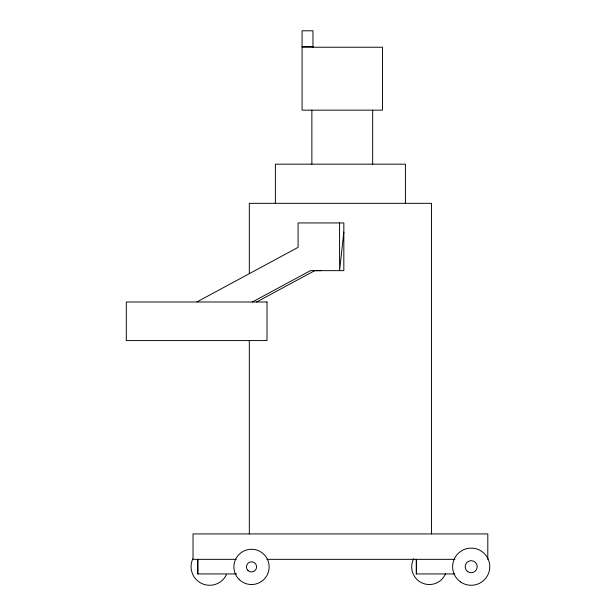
<?xml version="1.0" encoding="UTF-8"?>
<svg xmlns="http://www.w3.org/2000/svg" width="616" height="616" viewBox="0 0 616 616"><rect width="100%" height="100%" fill="white"/><g stroke="black" fill="none" stroke-linecap="round" stroke-linejoin="round"><path stroke-width="0.92" d="M339.57 222.938L339.57 270.655L343.836 232.024L343.836 222.938L298.09 222.938L298.09 247.363L196.912 301.94M343.836 232.024L343.836 270.655L310.441 270.655L252.26 302.033M256.525 302.04L314.707 270.655L320.959 270.663M302.086 46.585L312.966 46.585M302.086 47.232L382.459 47.232L382.459 110.156L302.086 110.156L302.086 30.8L312.966 30.8L312.966 47.232M236.205 559.343L193.039 559.343L193.039 533.933L487.803 533.933L487.803 559.343M266.897 559.343L454.916 559.343M236.575 573.935L197.651 573.935L197.651 559.343M454.716 573.935L416.247 573.935L416.247 559.343M431.523 533.933L431.523 203.326L249.318 203.326L249.318 273.481M416.532 559.343L416.532 573.935M405.42 203.326L405.42 164.172L275.383 164.172L275.383 203.326M372.672 110.156L372.672 164.172M311.873 110.156L311.873 164.172M249.318 340.756L249.318 533.933M197.936 559.343L197.936 573.935M445.691 573.45A17.633 17.633 0 0 1 421.914 582.898A17.633 17.633 0 0 1 413.729 558.658M226.526 574.466A18.58 18.58 0 0 1 201.886 583.583A18.58 18.58 0 0 1 192.769 558.935M267.013 301.986L126.311 301.986L126.311 340.579L267.013 340.579L267.013 301.986M460.46 581.866A18.58 18.58 0 0 0 489.689 568.414A18.58 18.58 0 0 0 463.432 549.818A18.58 18.58 0 0 0 460.46 581.866M239.231 579.548A17.633 17.633 0 0 0 268.615 571.209A17.633 17.633 0 0 0 246.708 549.934A17.633 17.633 0 0 0 239.231 579.548M467.706 571.633A6.037 6.037 0 0 0 477.208 567.259A6.037 6.037 0 0 0 468.668 561.215A6.037 6.037 0 0 0 467.706 571.633M247.971 570.547A5.09 5.09 0 0 0 256.456 568.144A5.09 5.09 0 0 0 250.127 562A5.09 5.09 0 0 0 247.971 570.547"/></g></svg>
